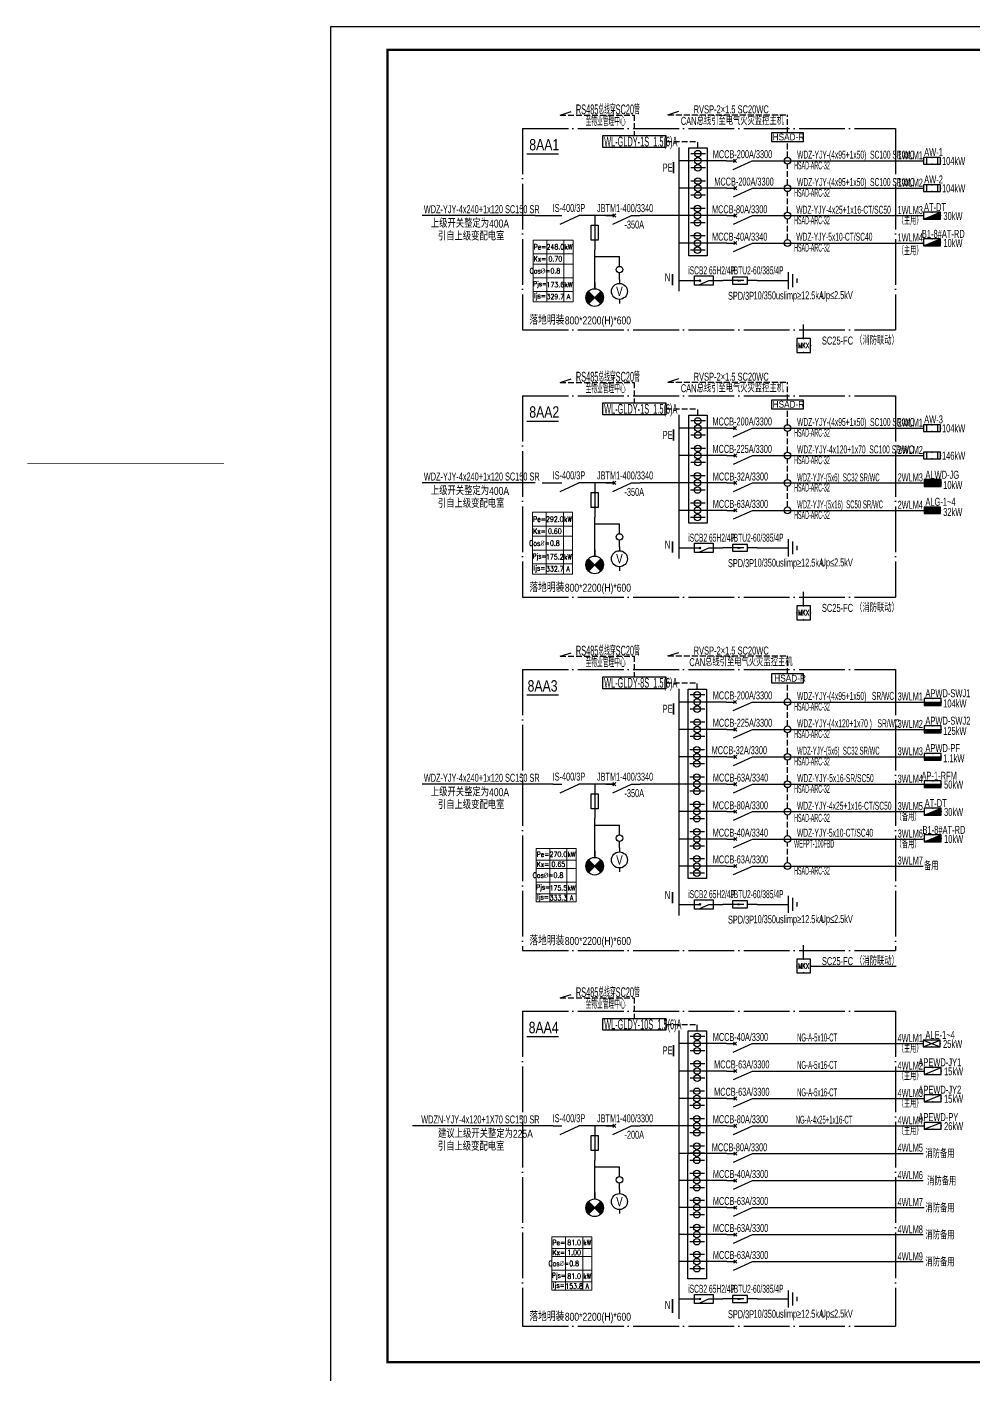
# Model space of a CAD drawing. Extents: x -292644 to 263613, y -713695 to 491457.
# Drawn here: x 88198 to 129591, y -261702 to -202777 of the extents above; entities that cross this region are included whole.
import ezdxf
from ezdxf.enums import TextEntityAlignment as Align

# ---------------------------------------------------------------- set-up
doc = ezdxf.new("R2010")
doc.units = 0
doc.header["$LTSCALE"] = 1000
doc.header["$MEASUREMENT"] = 0
doc.linetypes.add('DASH', pattern=[0.35, 0.25, -0.1])
doc.linetypes.add('DOTE', pattern=[2.42, 2, -0.2, 0.02, -0.2])
doc.layers.get('0').update_dxf_attribs({"linetype": 'CONTINUOUS'})
doc.layers.get('Defpoints').update_dxf_attribs({"linetype": 'CONTINUOUS'})
for name, color, linetype in [('D-TEXT', 7, 'CONTINUOUS'), ('ELEMENT', 3, 'CONTINUOUS'), ('EQUIP-照明', 3, 'CONTINUOUS'), ('EQUIP-箱柜', 3, 'CONTINUOUS'), ('PUB_TEXT', 7, 'CONTINUOUS'), ('SHEBEI', 7, 'CONTINUOUS'), ('TEL_TEXT', 3, 'CONTINUOUS'), ('TEL_TITLE', 7, 'CONTINUOUS'), ('WIRE', 4, 'CONTINUOUS'), ('WIRE-照明', 1, 'CONTINUOUS'), ('Z', 7, 'CONTINUOUS')]:
    doc.layers.add(name, color=color, linetype=linetype)
doc.styles.add('_COMPLEX', font='ros.shx', dxfattribs={"width": 0.6, "bigfont": 'jd.shx'})
doc.styles.add('_HZTXT', font='ROS', dxfattribs={"width": 0.8, "bigfont": 'JD'})
doc.styles.add('_SIMPLEX', font='SIMPLEX.shx', dxfattribs={"width": 0.8})
doc.styles.add('_TCH_LABEL', font='COMPLEX', dxfattribs={"bigfont": 'GBCBIG'})
doc.styles.add('_TEL_DIM', font='SIMPLEX', dxfattribs={"width": 0.8, "height": 3.5, "bigfont": 'HZTXT'})
doc.styles.add('_XCSG', font='XCSG.shx', dxfattribs={"width": 0.6})
doc.styles.add('B', font='ros.shx', dxfattribs={"width": 0.8, "bigfont": 'jd.shx'})
doc.styles.get("Standard").update_dxf_attribs({"font": 'gbenor.shx', "bigfont": 'gbcbig.shx'})

# ---------------------------------------------------------------- blocks, each defined once
blk = doc.blocks.new('M_M0')
blk.add_line((-0.25, -0.2), (0, -0.75))
for points in [[(0, 0), (0, -0.25)], [(0, -1), (0, -0.75)]]:
    blk.add_lwpolyline(points)
at = {"width": 0.8, "flags": 9}
blk.add_attdef('S', (0.25, -0.5), '', height=0.2, dxfattribs=at)
blk = doc.blocks.new('M_M7')
for p, q in [((-0.25, -0.2), (0, -0.75)), ((-0.047, -0.297), (0.047, -0.203)), ((-0.047, -0.203), (0.047, -0.297))]:
    blk.add_line(p, q)
for points in [[(0, 0), (0, -0.25)], [(0, -0.75), (0, -1)]]:
    blk.add_lwpolyline(points)
at = {"width": 0.8, "flags": 9}
blk.add_attdef('S', (0.25, -0.5), '', height=0.2, dxfattribs=at)
blk = doc.blocks.new('M_M58MSL')
for points in [[(0, 0), (0, -0.167)], [(0, -0.833), (0, -1)]]:
    blk.add_lwpolyline(points)
blk.add_circle((0, -0.5), 0.333)
at = {"style": '_SIMPLEX', "width": 0.8, "flags": 8}
blk.add_attdef('$TEXT$', text='', height=0.333, dxfattribs=at).set_placement((0, -0.5), align=Align.MIDDLE_CENTER)
at = {"width": 0.8, "flags": 9}
blk.add_attdef('S', (0.25, -0.5), '', height=0.2, dxfattribs=at)
blk = doc.blocks.new('M_M12')
for p, q in [((-0.1, -0.717), (-0.1, -0.283)), ((-0.1, -0.283), (0.1, -0.283)), ((0.1, -0.283), (0.1, -0.717)), ((0.1, -0.717), (-0.1, -0.717))]:
    blk.add_line(p, q)
blk.add_lwpolyline([(0, 0), (0, -1)])
at = {"width": 0.8, "flags": 9}
blk.add_attdef('S', (0.25, -0.5), '', height=0.2, dxfattribs=at)
blk = doc.blocks.new('M_M57DRB')
for p, q in [((0.259, -0.374), (-0.259, -0.893)), ((0.259, -0.893), (-0.259, -0.374))]:
    blk.add_line(p, q)
blk.add_lwpolyline([(0, 0), (0, -0.267)])
blk.add_circle((0, -0.633), 0.367)
for points in [[(-0.13, -0.763), (-0.354, -0.538), (0, -0.633), (-0.259, -0.374)], [(-0.225, -0.858), (-0.354, -0.728), (-0.13, -0.763), (-0.354, -0.538)], [(0.13, -0.504), (0.354, -0.728), (0, -0.633), (0.259, -0.893)], [(0.225, -0.409), (0.354, -0.538), (0.13, -0.504), (0.354, -0.728)], [(0.259, -0.374), (0.259, -0.374), (0.225, -0.409), (0.354, -0.538)], [(-0.259, -0.893), (-0.259, -0.893), (-0.225, -0.858), (-0.354, -0.728)]]:
    blk.add_solid(points)
at = {"width": 0.8, "flags": 9}
blk.add_attdef('S', (0.25, -0.5), '', height=0.2, dxfattribs=at)
blk = doc.blocks.new('M_M24')
for p, q in [((-0.25, -0.375), (0.25, -0.375)), ((-0.1875, -0.5), (0.1875, -0.5)), ((-0.0625, -0.625), (0.0625, -0.625))]:
    blk.add_line(p, q)
blk.add_lwpolyline([(0, 0), (0, -0.375)])
at = {"width": 0.8, "flags": 9}
blk.add_attdef('S', (0.25, -0.5), '', height=0.2, dxfattribs=at)
blk = doc.blocks.new('M_M17')
for p, q in [((-0.1, -0.717), (-0.1, -0.283)), ((-0.1, -0.283), (0.1, -0.283)), ((0, -0.383), (0, -0.717)), ((0.1, -0.283), (0.1, -0.717)), ((0.1, -0.717), (-0.1, -0.717))]:
    blk.add_line(p, q)
for points in [[(0, 0), (0, -0.283)], [(0, -0.717), (0, -1)]]:
    blk.add_lwpolyline(points)
for points in [[(-0.033, -0.567), (0.033, -0.567), (0, -0.367), (0.033, -0.567)], [(0.033, -0.567), (0, -0.367), (-0.033, -0.567), (0.033, -0.567)], [(0, -0.367), (-0.033, -0.567), (0.033, -0.567), (0, -0.367)]]:
    blk.add_solid(points)
at = {"width": 0.8, "flags": 9}
blk.add_attdef('S', (0.25, -0.5), '', height=0.2, dxfattribs=at)
blk = doc.blocks.new('$equip$00001781')
blk.add_circle((0, 0), 0.5)
at = {"flags": 9}
blk.add_attdef('A', (0, 0), '', height=0.00002, dxfattribs=at)
blk = doc.blocks.new('*X9')
at = {"color": 0}
for p, q in [((-250, 33), (-83, 200)), ((-250, 68), (-118, 200)), ((-250, 104), (-154, 200)), ((-250, 139), (-189, 200)), ((-250, 174), (-224, 200)), ((-247, 0), (-47, 200)), ((-212, 0), (-12, 200)), ((-177, 0), (23, 200)), ((-141, 0), (59, 200)), ((-106, 0), (94, 200)), ((-71, 0), (129, 200)), ((-35, 0), (165, 200)), ((0, 0), (200, 200)), ((35, 0), (235, 200)), ((71, 0), (250, 179)), ((106, 0), (250, 144)), ((141, 0), (250, 109)), ((177, 0), (250, 73)), ((212, 0), (250, 38)), ((247, 0), (250, 3))]:
    blk.add_line(p, q, dxfattribs=at)
blk = doc.blocks.new('$equip$00001421')
for p, q in [((0.75, 0.6), (-0.75, 0.6)), ((-0.75, 0.6), (-0.75, 0)), ((-0.75, 0), (0.75, 0)), ((0.75, 0), (0.75, 0.6))]:
    blk.add_line(p, q)
at = {"const_width": 0.6}
blk.add_lwpolyline([(-0.75, 0.3), (0.75, 0.3)], dxfattribs=at)
for p in [(-0.75, 0.3), (0, 0.6), (0, 0), (0.75, 0.3)]:
    blk.add_point(p)
at = {"xscale": 0.00300000000061118, "yscale": 0.00300000000061118, "zscale": 0.00300000000061118}
blk.add_blockref('*X9', (0, 0), dxfattribs=at)
at = {"style": '_TCH_LABEL', "flags": 9}
blk.add_attdef('A', (0, 0), '', height=0.00002, dxfattribs=at)
blk = doc.blocks.new('$equip_U$00000105(JDQINJING)')
for p, q in [((0.5, 1), (-0.5, 1)), ((-0.5, 1), (-0.5, 0)), ((0.5, 0), (0.5, 1)), ((-0.5, 0), (0.5, 0))]:
    blk.add_line(p, q)
for p in [(0, 1), (-0.5, 0.5), (0, 0), (0.5, 0.5)]:
    blk.add_point(p)
at = {"color": 7, "style": '_TEL_DIM'}
blk.add_attdef('$TEXT$', text='', height=0.4, dxfattribs=at).set_placement((-0.002, 0.507), align=Align.MIDDLE_CENTER)
at = {"color": 7, "style": '_TEL_DIM', "flags": 1}
blk.add_attdef('A', text='', height=0.00002, dxfattribs=at).set_placement((0, 0), align=Align.MIDDLE_CENTER)
blk = doc.blocks.new('$equip$00001428')
for p, q in [((0.75, 0.6), (-0.75, 0.6)), ((-0.75, 0.6), (-0.75, 0)), ((-0.75, 0), (0.75, 0)), ((-0.47, 0.6), (-0.47, 0)), ((0.47, 0.6), (0.47, 0)), ((0.75, 0), (0.75, 0.6))]:
    blk.add_line(p, q)
for p in [(-0.75, 0.3), (0, 0.6), (0, 0), (0.75, 0.3)]:
    blk.add_point(p)
at = {"style": '_TCH_LABEL', "flags": 9}
blk.add_attdef('A', (0, 0), '', height=0.00002, dxfattribs=at)
blk = doc.blocks.new('*X16')
at = {"color": 0}
for p, q in [((-250, 33), (-183, 100)), ((-250, 68), (-218, 100)), ((-247, 0), (-147, 100)), ((-212, 0), (-112, 100)), ((-177, 0), (-77, 100)), ((-141, 0), (-41, 100)), ((-106, 0), (-6, 100)), ((-71, 0), (29, 100)), ((-35, 0), (65, 100)), ((0, 0), (100, 100)), ((35, 0), (135, 100)), ((71, 0), (171, 100)), ((106, 0), (206, 100)), ((141, 0), (241, 100)), ((177, 0), (250, 73)), ((212, 0), (250, 38)), ((247, 0), (250, 3))]:
    blk.add_line(p, q, dxfattribs=at)
blk = doc.blocks.new('$equip$00001414')
for p, q in [((0.75, 0.6), (-0.75, 0.6)), ((-0.75, 0.6), (-0.75, 0)), ((-0.75, 0.3), (0.75, 0.3)), ((-0.75, 0), (0.75, 0)), ((0.75, 0), (0.75, 0.6))]:
    blk.add_line(p, q)
at = {"const_width": 0.3}
blk.add_lwpolyline([(-0.75, 0.15), (0.75, 0.15)], dxfattribs=at)
for p in [(-0.75, 0.3), (0, 0.6), (0, 0), (0.75, 0.3)]:
    blk.add_point(p)
at = {"xscale": 0.00300000000061118, "yscale": 0.00300000000061118, "zscale": 0.00300000000061118}
blk.add_blockref('*X16', (0, 0), dxfattribs=at)
at = {"style": '_TCH_LABEL', "flags": 9}
blk.add_attdef('A', (0, 0), '', height=0.00002, dxfattribs=at)
blk = doc.blocks.new('$equip$00001424')
for p, q in [((-0.75, 0), (0.75, 0.6)), ((-0.75, 0.6), (0.75, 0)), ((0.75, 0.6), (-0.75, 0.6)), ((-0.75, 0.6), (-0.75, 0)), ((-0.75, 0), (0.75, 0)), ((0.75, 0), (0.75, 0.6))]:
    blk.add_line(p, q)
for p in [(-0.75, 0.3), (0, 0.6), (0, 0), (0.75, 0.3)]:
    blk.add_point(p)
at = {"style": '_TCH_LABEL', "flags": 9}
blk.add_attdef('A', (0, 0), '', height=0.00002, dxfattribs=at)
blk = doc.blocks.new('$equip$00001416')
for p, q in [((0.75, 0.6), (-0.75, 0.6)), ((-0.75, 0), (0.75, 0.6)), ((-0.75, 0.6), (-0.75, 0)), ((-0.75, 0), (0.75, 0)), ((0.75, 0), (0.75, 0.6))]:
    blk.add_line(p, q)
for p in [(-0.75, 0.3), (0, 0.6), (0, 0), (0.75, 0.3)]:
    blk.add_point(p)
at = {"style": '_TCH_LABEL', "flags": 9}
blk.add_attdef('A', (0, 0), '', height=0.00002, dxfattribs=at)
blk = doc.blocks.new('*X5')
at = {"color": 0}
for p, q in [((-247, 0), (-246, 2)), ((-212, 0), (-187, 25)), ((-177, 0), (-128, 49)), ((-141, 0), (-69, 72)), ((-106, 0), (-10, 96)), ((-71, 0), (49, 120)), ((-35, 0), (108, 143)), ((0, 0), (167, 167)), ((35, 0), (226, 190)), ((71, 0), (250, 179)), ((106, 0), (250, 144)), ((141, 0), (250, 109)), ((177, 0), (250, 73)), ((212, 0), (250, 38)), ((247, 0), (250, 3))]:
    blk.add_line(p, q, dxfattribs=at)
blk = doc.blocks.new('$equip$00001425')
for p, q in [((-0.75, 0), (0.75, 0.6)), ((0.75, 0.6), (-0.75, 0.6)), ((-0.75, 0.6), (-0.75, 0)), ((-0.75, 0), (0.75, 0)), ((0.75, 0), (0.75, 0.6))]:
    blk.add_line(p, q)
for p in [(-0.75, 0.3), (0, 0.6), (0, 0), (0.75, 0.3)]:
    blk.add_point(p)
blk.add_solid([(-0.75, 0), (0.75, 0), (0.75, 0.6)])
at = {"xscale": 0.00300000000061118, "yscale": 0.00300000000061118, "zscale": 0.00300000000061118}
blk.add_blockref('*X5', (0, 0), dxfattribs=at)
at = {"style": '_TCH_LABEL', "flags": 9}
blk.add_attdef('A', (0, 0), '', height=0.00002, dxfattribs=at)
blk = doc.blocks.new('*T90')
at = {"layer": 'Defpoints', "color": 8, "linetype": 'ByBlock', "lineweight": 0, "transparency": 16777216}
for p, q in [((0, 0), (1749, 0)), ((0, 0), (0, -2340)), ((593, 0), (593, -2340)), ((1346, 0), (1346, -2340)), ((1749, 0), (1749, -2340)), ((0, -510), (1749, -510)), ((0, -870), (1749, -870)), ((0, -1470), (1749, -1470)), ((0, -1980), (1749, -1980)), ((0, -2340), (1749, -2340))]:
    blk.add_line(p, q, dxfattribs=at)
at = {"color": 0, "transparency": 16777216, "attachment_point": 5, "style": '_TEL_DIM'}
for s, insert, char_height, width in [('Pe=', (297, -255), 225, 593.32), ('Kx=', (297, -690), 225, 593.32), ('81.0', (970, -255), 225, 752.36), ('1.00', (970, -690), 225, 752.36), ('kW', (1547, -255), 225, 402.96), ('Cos{\\fISOCPEUR|b0|i0|c0|p34;%%C}=', (297, -1170), 225, 593.32), ('0.8', (970, -1170), 225, 752.36), ('Pjs=', (297, -1725), 210, 593.32), ('81.0', (970, -1725), 225, 752.36), ('kW', (1547, -1725), 225, 402.96), ('Ijs=', (297, -2160), 225, 593.32), ('153.8', (970, -2160), 225, 752.36), ('A', (1547, -2160), 225, 402.96)]:
    blk.add_mtext(s, dxfattribs=dict(at, insert=insert, char_height=char_height, width=width))
blk = doc.blocks.new('*T99')
at = {"layer": 'Defpoints', "color": 8, "linetype": 'ByBlock', "lineweight": 0, "transparency": 16777216}
for p, q in [((0, 0), (1749, 0)), ((0, 0), (0, -2340)), ((593, 0), (593, -2340)), ((1346, 0), (1346, -2340)), ((1749, 0), (1749, -2340)), ((0, -510), (1749, -510)), ((0, -870), (1749, -870)), ((0, -1470), (1749, -1470)), ((0, -1980), (1749, -1980)), ((0, -2340), (1749, -2340))]:
    blk.add_line(p, q, dxfattribs=at)
at = {"color": 0, "transparency": 16777216, "attachment_point": 5, "style": '_TEL_DIM'}
for s, insert, char_height, width in [('Pe=', (297, -255), 225, 593.32), ('Kx=', (297, -690), 225, 593.32), ('270.0', (970, -255), 225, 752.36), ('0.65', (970, -690), 225, 752.36), ('kW', (1547, -255), 225, 402.96), ('Cos{\\fISOCPEUR|b0|i0|c0|p34;%%C}=', (297, -1170), 225, 593.32), ('0.8', (970, -1170), 225, 752.36), ('Pjs=', (297, -1725), 210, 593.32), ('175.5', (970, -1725), 225, 752.36), ('kW', (1547, -1725), 225, 402.96), ('Ijs=', (297, -2160), 225, 593.32), ('333.3', (970, -2160), 225, 752.36), ('A', (1547, -2160), 225, 402.96)]:
    blk.add_mtext(s, dxfattribs=dict(at, insert=insert, char_height=char_height, width=width))
blk = doc.blocks.new('*T102')
at = {"layer": 'Defpoints', "color": 8, "linetype": 'ByBlock', "lineweight": 0, "transparency": 16777216}
for p, q in [((0, 0), (1749, 0)), ((0, 0), (0, -2700)), ((593, 0), (593, -2700)), ((1346, 0), (1346, -2700)), ((1749, 0), (1749, -2700)), ((0, -600), (1749, -600)), ((0, -1050), (1749, -1050)), ((0, -1650), (1749, -1650)), ((0, -2250), (1749, -2250)), ((0, -2700), (1749, -2700))]:
    blk.add_line(p, q, dxfattribs=at)
at = {"color": 0, "transparency": 16777216, "attachment_point": 5, "style": '_TEL_DIM'}
for s, insert, char_height, width in [('Pe=', (297, -300), 225, 593.32), ('292.0', (970, -300), 225, 752.36), ('kW', (1547, -300), 225, 402.96), ('Kx=', (297, -825), 225, 593.32), ('0.60', (970, -825), 225, 752.36), ('Cos{\\fISOCPEUR|b0|i0|c0|p34;%%C}=', (297, -1350), 225, 593.32), ('0.8', (970, -1350), 225, 752.36), ('Pjs=', (297, -1950), 210, 593.32), ('Ijs=', (297, -2475), 225, 593.32), ('175.2', (970, -1950), 225, 752.36), ('kW', (1547, -1950), 225, 402.96), ('332.7', (970, -2475), 225, 752.36), ('A', (1547, -2475), 225, 402.96)]:
    blk.add_mtext(s, dxfattribs=dict(at, insert=insert, char_height=char_height, width=width))
blk = doc.blocks.new('*T103')
at = {"layer": 'Defpoints', "color": 8, "linetype": 'ByBlock', "lineweight": 0, "transparency": 16777216}
for p, q in [((0, 0), (1749, 0)), ((0, 0), (0, -2700)), ((593, 0), (593, -2700)), ((1346, 0), (1346, -2700)), ((1749, 0), (1749, -2700)), ((0, -600), (1749, -600)), ((0, -1050), (1749, -1050)), ((0, -1650), (1749, -1650)), ((0, -2250), (1749, -2250)), ((0, -2700), (1749, -2700))]:
    blk.add_line(p, q, dxfattribs=at)
at = {"color": 0, "transparency": 16777216, "attachment_point": 5, "style": '_TEL_DIM'}
for s, insert, char_height, width in [('Pe=', (297, -300), 225, 593.32), ('248.0', (970, -300), 225, 752.36), ('kW', (1547, -300), 225, 402.96), ('Kx=', (297, -825), 225, 593.32), ('0.70', (970, -825), 225, 752.36), ('Cos{\\fISOCPEUR|b0|i0|c0|p34;%%C}=', (297, -1350), 225, 593.32), ('0.8', (970, -1350), 225, 752.36), ('Pjs=', (297, -1950), 210, 593.32), ('Ijs=', (297, -2475), 225, 593.32), ('173.6', (970, -1950), 225, 752.36), ('kW', (1547, -1950), 225, 402.96), ('329.7', (970, -2475), 225, 752.36), ('A', (1547, -2475), 225, 402.96)]:
    blk.add_mtext(s, dxfattribs=dict(at, insert=insert, char_height=char_height, width=width))

msp = doc.modelspace()

# ---------------------------------------------------------------- linework, layer by layer
at = {"color": 0}
for p, q in [((111529, -206631, 0), (112005, -206479, 0)), ((116244, -206618), (116721, -206467)), ((111529, -218324, 0), (112005, -218172, 0)), ((116244, -218312), (116721, -218160)), ((111529, -230304, 0), (112005, -230153, 0)), ((116244, -230292), (116721, -230140)), ((111529, -245247, 0), (112005, -245095, 0))]:
    msp.add_line(p, q, dxfattribs=at)
at = {"linetype": 'DASH'}
for p, q in [((111529, -206631, 0), (114765, -206631, 0)), ((114765, -206631, 0), (114765, -207531, 0)), ((116244, -206618), (121473, -206618)), ((121473, -207404), (121473, -206618)), ((116144, -207790, 0), (117555, -207790, 0)), ((117555, -208067, 0), (117555, -207790, 0)), ((121473, -208482), (121473, -207789)), ((121473, -209680), (121473, -208795)), ((121473, -210879), (121473, -209994)), ((121473, -212078), (121473, -211192)), ((111529, -218324, 0), (114765, -218324, 0)), ((114765, -218324, 0), (114765, -219224, 0)), ((116244, -218312), (121473, -218312)), ((121473, -219097), (121473, -218312)), ((116144, -219483, 0), (117555, -219483, 0)), ((117555, -219760, 0), (117555, -219483, 0)), ((121473, -220175), (121473, -219482)), ((121473, -221373), (121473, -220488)), ((121473, -222572), (121473, -221687)), ((121473, -223771), (121473, -222885)), ((111529, -230304, 0), (114765, -230304, 0)), ((114765, -230304, 0), (114765, -231204, 0)), ((116244, -230292), (121473, -230292)), ((121473, -231077), (121473, -230292)), ((116144, -231464), (117527, -231464)), ((117527, -231740), (117527, -231464)), ((121473, -232155), (121473, -231462)), ((121473, -233354), (121473, -232469)), ((121473, -234553), (121473, -233667)), ((121473, -235751), (121473, -234866)), ((121473, -236950), (121473, -236064)), ((121473, -238148), (121473, -237263)), ((121473, -239329), (121473, -238462)), ((111529, -245247, 0), (114765, -245247, 0)), ((114765, -245247, 0), (114765, -246147, 0)), ((116144, -246406), (117527, -246406)), ((117527, -246683), (117527, -246406))]:
    msp.add_line(p, q, dxfattribs=at)
at = {"color": 2, "elevation": 0}
for points in [[(113387, -207531), (116144, -207531), (116144, -208049), (113387, -208049)], [(113387, -219224), (116144, -219224), (116144, -219742), (113387, -219742)], [(113387, -231204), (116144, -231204), (116144, -231723), (113387, -231723)], [(113387, -246147), (116144, -246147), (116144, -246665), (113387, -246665)]]:
    msp.add_lwpolyline(points, close=True, dxfattribs=at)
at = {"color": 0, "elevation": 0}
for points in [[(117151, -208067), (117960, -208067), (117960, -212791), (117151, -212791)], [(117151, -219760), (117960, -219760), (117960, -224484), (117151, -224484)]]:
    msp.add_lwpolyline(points, close=True, dxfattribs=at)
at = {"linetype": 'Continuous', "const_width": 72.9}
for points in [[(116480, -208686), (116480, -209183)], [(116438, -213588), (116438, -214085)], [(116480, -220379), (116480, -220876)], [(116438, -225281), (116438, -225778)], [(116480, -232360), (116480, -232857)], [(116438, -240614), (116438, -241111)], [(116480, -247302), (116480, -247799)], [(116438, -258412), (116438, -259030)]]:
    msp.add_lwpolyline(points, dxfattribs=at)
at = {"color": 0}
for points in [[(117123, -231740), (117931, -231740), (117931, -240029), (117123, -240029)], [(117123, -246683), (117931, -246683), (117931, -257542), (117115, -257542)]]:
    msp.add_lwpolyline(points, close=True, dxfattribs=at)
at = {"color": 2}
for centre in [(117546, -208320), (117546, -208632), (117546, -208942), (117546, -209518), (117546, -209830), (117546, -210141), (117538, -210717), (117538, -211029), (117538, -211339), (117538, -211916), (117538, -212228), (117538, -212538), (117546, -220013), (117546, -220325), (117546, -220635), (117546, -221211), (117546, -221523), (117546, -221834), (117538, -222410), (117538, -222722), (117538, -223033), (117538, -223609), (117538, -223921), (117538, -224231), (117517, -231993, 0), (117517, -232305, 0), (117517, -232616, 0), (117517, -233192, 0), (117517, -233504, 0), (117517, -233814, 0), (117509, -234391, 0), (117509, -234703, 0), (117509, -235013, 0), (117509, -235589, 0), (117509, -235901, 0), (117509, -236212, 0), (117509, -236788, 0), (117509, -237100, 0), (117509, -237410, 0), (117509, -237986, 0), (117509, -238298, 0), (117509, -238609, 0), (117509, -239167, 0), (117509, -239479, 0), (117509, -239790, 0), (117517, -246936, 0), (117517, -247248, 0), (117517, -247558, 0), (117517, -248134, 0), (117517, -248446, 0), (117517, -248757, 0), (117509, -249333, 0), (117509, -249645, 0), (117509, -249955, 0), (117509, -250531, 0), (117509, -250843, 0), (117509, -251154, 0), (117509, -251730, 0), (117509, -252042, 0), (117509, -252353, 0), (117509, -252929, 0), (117509, -253241, 0), (117509, -253551, 0), (117509, -254109, 0), (117509, -254421, 0), (117509, -254732, 0), (117509, -255290, 0), (117509, -255602, 0), (117509, -255913, 0), (117509, -256471, 0), (117509, -256783, 0), (117509, -257094, 0)]:
    msp.add_circle(centre, 143, dxfattribs=at)
for centre in [(114120, -213392), (114120, -225085), (114120, -238264), (114120, -253207)]:
    msp.add_circle(centre, 143)
at = {"layer": 'ELEMENT'}
for points in [[(117403, -214073), (117403, -213668), (118221, -213668), (118221, -214073)], [(117403, -225767), (117403, -225361), (118221, -225361), (118221, -225767)], [(117403, -241360), (117403, -240954), (118221, -240954), (118221, -241360)], [(117403, -258620), (117403, -258215), (118221, -258215), (118221, -258620)]]:
    msp.add_lwpolyline(points, close=True, dxfattribs=at)
at = {"layer": 'EQUIP-照明', "linetype": 'ByBlock'}
for points in [[(120772, -207789), (122175, -207789), (122175, -207404), (120772, -207404)], [(120772, -219482), (122175, -219482), (122175, -219097), (120772, -219097)], [(120767, -231462), (122180, -231462), (122180, -231077), (120767, -231077)]]:
    msp.add_lwpolyline(points, close=True, dxfattribs=at)
at = {"layer": 'PUB_TEXT', "color": 2}
for p, q in [((111447, -208337), (110073, -208337)), ((111447, -220030), (110073, -220030)), ((111447, -232010), (110073, -232010)), ((111447, -246953), (110073, -246953))]:
    msp.add_line(p, q, dxfattribs=at)
at = {"layer": 'SHEBEI', "linetype": 'DOTE'}
for p, q in [((109886, -207213), (126200, -207213)), ((109886, -207213), (109886, -216031)), ((126200, -207213), (126200, -216031)), ((109886, -216031), (126200, -216031)), ((109886, -218906), (126200, -218906)), ((109886, -218906), (109886, -227724)), ((126200, -218906), (126200, -227724)), ((109886, -227724), (126200, -227724)), ((109886, -230886), (126200, -230886)), ((109886, -230886), (109886, -243175)), ((126200, -230886), (126200, -243175)), ((109886, -243175), (126200, -243175)), ((109886, -245829), (126200, -245829)), ((109886, -245829), (109886, -259613)), ((126200, -245829), (126200, -259613)), ((109886, -259613), (126200, -259613))]:
    msp.add_line(p, q, dxfattribs=at)
at = {"layer": 'TEL_TITLE'}
msp.add_lwpolyline([(101479, -262177), (206579, -262177), (206579, -202777), (101479, -202777)], close=True, dxfattribs=at)
at = {"layer": 'TEL_TITLE', "const_width": 100}
msp.add_lwpolyline([(103979, -261177), (205579, -261177), (205579, -203777), (103979, -203777)], close=True, dxfattribs=at)
at = {"layer": 'WIRE', "color": 4}
for p, q in [((117881, -208320), (117238, -208320)), ((117881, -208632), (117238, -208632)), ((117881, -208942), (117238, -208942)), ((117881, -209518), (117238, -209518)), ((117881, -209830), (117238, -209830)), ((117881, -210141), (117238, -210141)), ((117873, -210717), (117230, -210717)), ((117873, -211029), (117230, -211029)), ((117873, -211339), (117230, -211339)), ((117873, -211916), (117230, -211916)), ((117873, -212228), (117230, -212228)), ((117873, -212538), (117230, -212538)), ((117881, -220013), (117238, -220013)), ((117881, -220325), (117238, -220325)), ((117881, -220635), (117238, -220635)), ((117881, -221211), (117238, -221211)), ((117881, -221523), (117238, -221523)), ((117881, -221834), (117238, -221834)), ((117873, -222410), (117230, -222410)), ((117873, -222722), (117230, -222722)), ((117873, -223033), (117230, -223033)), ((117873, -223609), (117230, -223609)), ((117873, -223921), (117230, -223921)), ((117873, -224231), (117230, -224231)), ((117852, -231993, 0), (117209, -231993, 0)), ((117852, -232305, 0), (117209, -232305, 0)), ((117852, -232616, 0), (117209, -232616, 0)), ((117852, -233192, 0), (117209, -233192, 0)), ((117852, -233504, 0), (117209, -233504, 0)), ((117852, -233814, 0), (117209, -233814, 0)), ((117844, -234391, 0), (117201, -234391, 0)), ((117844, -234703, 0), (117201, -234703, 0)), ((117844, -235013, 0), (117201, -235013, 0)), ((117844, -235589, 0), (117201, -235589, 0)), ((117844, -235901, 0), (117201, -235901, 0)), ((117844, -236212, 0), (117201, -236212, 0)), ((117844, -236788, 0), (117201, -236788, 0)), ((117844, -237100, 0), (117201, -237100, 0)), ((117844, -237410, 0), (117201, -237410, 0)), ((117844, -237986, 0), (117201, -237986, 0)), ((117844, -238298, 0), (117201, -238298, 0)), ((117844, -238609, 0), (117201, -238609, 0)), ((117844, -239167, 0), (117201, -239167, 0)), ((117844, -239479, 0), (117201, -239479, 0)), ((117844, -239790, 0), (117201, -239790, 0)), ((117852, -246936, 0), (117209, -246936, 0)), ((117852, -247248, 0), (117209, -247248, 0)), ((117852, -247558, 0), (117209, -247558, 0)), ((117852, -248134, 0), (117209, -248134, 0)), ((117852, -248446, 0), (117209, -248446, 0)), ((117852, -248757, 0), (117209, -248757, 0)), ((117844, -249333, 0), (117201, -249333, 0)), ((117844, -249645, 0), (117201, -249645, 0)), ((117844, -249955, 0), (117201, -249955, 0)), ((117844, -250531, 0), (117201, -250531, 0)), ((117844, -250843, 0), (117201, -250843, 0)), ((117844, -251154, 0), (117201, -251154, 0)), ((117844, -251730, 0), (117201, -251730, 0)), ((117844, -252042, 0), (117201, -252042, 0)), ((117844, -252353, 0), (117201, -252353, 0)), ((117844, -252929, 0), (117201, -252929, 0)), ((117844, -253241, 0), (117201, -253241, 0)), ((117844, -253551, 0), (117201, -253551, 0)), ((117844, -254109, 0), (117201, -254109, 0)), ((117844, -254421, 0), (117201, -254421, 0)), ((117844, -254732, 0), (117201, -254732, 0)), ((117844, -255290, 0), (117201, -255290, 0)), ((117844, -255602, 0), (117201, -255602, 0)), ((117844, -255913, 0), (117201, -255913, 0)), ((117844, -256471, 0), (117201, -256471, 0)), ((117844, -256783, 0), (117201, -256783, 0)), ((117844, -257094, 0), (117201, -257094, 0))]:
    msp.add_line(p, q, dxfattribs=at)
at = {"layer": 'WIRE-照明'}
for p, q in [((118803, -208632), (116727, -208632)), ((120303, -208632), (121331, -208632)), ((120848, -208632), (127419, -208632)), ((118815, -209830), (116727, -209830)), ((120315, -209830), (121414, -209830)), ((120931, -209830), (127452, -209830)), ((110433, -211029), (105485, -211029)), ((110433, -211029), (111328, -211029)), ((113862, -211029), (112624, -211029)), ((116989, -211029), (115024, -211029)), ((118815, -211029), (116980, -211029)), ((120315, -211029), (121414, -211029)), ((120931, -211029), (127452, -211029)), ((113038, -214188), (113038, -212529)), ((118815, -212228), (116727, -212228)), ((120315, -212228), (121414, -212228)), ((120931, -212228), (127452, -212228)), ((113038, -212818), (114120, -212818)), ((114120, -213248), (114120, -212818)), ((114120, -213818), (114120, -213533)), ((116727, -213871), (117491, -213871)), ((118070, -213871), (118641, -213871)), ((120141, -213871), (120954, -213871)), ((122178, -216411), (122178, -215798)), ((118803, -220325), (116727, -220325)), ((120303, -220325), (121331, -220325)), ((120848, -220325), (127419, -220325)), ((118815, -221523), (116727, -221523)), ((120315, -221523), (121414, -221523)), ((120931, -221523), (127452, -221523)), ((110433, -222722), (105485, -222722)), ((110741, -222722), (111328, -222722)), ((113862, -222722), (112624, -222722)), ((116989, -222722), (115024, -222722)), ((118815, -222722), (116980, -222722)), ((120315, -222722), (121414, -222722)), ((120931, -222722), (127452, -222722)), ((113038, -225881), (113038, -224222)), ((118815, -223921), (116727, -223921)), ((120315, -223921), (121414, -223921)), ((120931, -223921), (127452, -223921)), ((113038, -224511), (114120, -224511)), ((114120, -224941), (114120, -224511)), ((114120, -225511), (114120, -225226)), ((116727, -225564), (117491, -225564)), ((118070, -225564), (118641, -225564)), ((120141, -225564), (120954, -225564)), ((122178, -228104), (122178, -227491)), ((118803, -232305), (116727, -232305)), ((120303, -232305), (121331, -232305)), ((120848, -232305), (127419, -232305)), ((118815, -233504), (116727, -233504)), ((120315, -233504), (121414, -233504)), ((120931, -233504), (127452, -233504)), ((118815, -234703), (116727, -234703)), ((120315, -234703), (121414, -234703)), ((120931, -234703), (127452, -234703)), ((111222, -235901), (105485, -235901)), ((113862, -235901), (112624, -235901)), ((116727, -235901), (115024, -235901)), ((118815, -235901), (116727, -235901)), ((120315, -235901), (121414, -235901)), ((120931, -235901), (127456, -235901)), ((113038, -239060), (113038, -237401)), ((118815, -237100), (116727, -237100)), ((120315, -237100), (121414, -237100)), ((120931, -237100), (127452, -237100)), ((113038, -237690), (114120, -237690)), ((114120, -238120), (114120, -237690)), ((114120, -238690), (114120, -238405)), ((118815, -238298), (116727, -238298)), ((120315, -238298), (121414, -238298)), ((120931, -238298), (127405, -238298)), ((118815, -239479), (116727, -239479)), ((120315, -239479), (121414, -239479)), ((120931, -239479), (127405, -239479)), ((116727, -241157), (117491, -241157)), ((118070, -241157), (118641, -241157)), ((120141, -241157), (120954, -241157)), ((122178, -243555), (122178, -242942)), ((122478, -243855), (126233, -243855)), ((118803, -247248), (116727, -247248)), ((120303, -247248), (121331, -247248)), ((120848, -247248), (127419, -247248)), ((118815, -248446), (116727, -248446)), ((120315, -248446), (121414, -248446)), ((120931, -248446), (127452, -248446)), ((118815, -249645), (116727, -249645)), ((120315, -249645), (121414, -249645)), ((120931, -249645), (127452, -249645)), ((111222, -250843), (105068, -250843)), ((113862, -250843), (112624, -250843)), ((116727, -250843), (115024, -250843)), ((118815, -250843), (116727, -250843)), ((120315, -250843), (121414, -250843)), ((120931, -250843), (127405, -250843)), ((118815, -252060), (116727, -252060)), ((120315, -252060), (121414, -252060)), ((120931, -252060), (127405, -252060)), ((113038, -254003), (113038, -252343)), ((113038, -252633), (114120, -252633)), ((114120, -253062), (114120, -252633)), ((114120, -253633), (114120, -253348)), ((118815, -253241), (116727, -253241)), ((120315, -253241), (121414, -253241)), ((120931, -253241), (127405, -253241)), ((118815, -254421), (116727, -254421)), ((120315, -254421), (121414, -254421)), ((120931, -254421), (127452, -254421)), ((118815, -255602), (116727, -255602)), ((120315, -255602), (121414, -255602)), ((120931, -255602), (127405, -255602)), ((118815, -256783), (116727, -256783)), ((120315, -256783), (121414, -256783)), ((120931, -256783), (127405, -256783)), ((116727, -258417), (117491, -258417)), ((118070, -258417), (118641, -258417)), ((120141, -258417), (120954, -258417))]:
    msp.add_line(p, q, dxfattribs=at)
at = {"layer": 'WIRE-照明', "const_width": 60}
for points in [[(116727, -208047), (116727, -214344)], [(116727, -219740), (116727, -226037)], [(116727, -231720), (116727, -241645)], [(116727, -246663), (116727, -259286)]]:
    msp.add_lwpolyline(points, dxfattribs=at)
at = {"layer": 'WIRE-照明', "linetype": 'Continuous', "const_width": 30}
msp.add_lwpolyline([(96825, -221864), (88213, -221864)], dxfattribs=at)

# ---------------------------------------------------------------- block references
for name, p in [('*T103', (110345, -212097)), ('*T102', (110323, -224007)), ('*T99', (110479, -238712)), ('*T90', (111168, -255694))]:
    msp.add_blockref(name, p)
at = {"layer": 'ELEMENT'}
for name, p, xscale, yscale, zscale, rotation in [('M_M7', (118803, -208632), 1500, 1500, 1500, 90), ('M_M7', (118815, -209830), 1500, 1500, 1500, 90), ('M_M7', (113524, -211029), 1500, 1500, 1500, 90), ('M_M7', (118815, -211029), 1500, 1500, 1500, 90), ('M_M7', (118815, -212228), 1500, 1500, 1500, 90), ('M_M7', (117461, -213871), 760.5, 760.5, 760.5, 90), ('M_M17', (120141, -213871), -1500, 1500, 1500, 270), ('M_M24', (120954, -213871), 1500, 1500, 1500, 90), ('M_M7', (118803, -220325), 1500, 1500, 1500, 90), ('M_M7', (118815, -221523), 1500, 1500, 1500, 90), ('M_M7', (113524, -222722), 1500, 1500, 1500, 90), ('M_M7', (118815, -222722), 1500, 1500, 1500, 90), ('M_M7', (118815, -223921), 1500, 1500, 1500, 90), ('M_M7', (117461, -225564), 760.5, 760.5, 760.5, 90), ('M_M17', (120141, -225564), -1500, 1500, 1500, 270), ('M_M24', (120954, -225564), 1500, 1500, 1500, 90), ('M_M7', (118803, -232305), 1500, 1500, 1500, 90), ('M_M7', (118815, -233504), 1500, 1500, 1500, 90), ('M_M7', (118815, -234703), 1500, 1500, 1500, 90), ('M_M7', (113524, -235901), 1500, 1500, 1500, 90), ('M_M7', (118815, -235901), 1500, 1500, 1500, 90), ('M_M7', (118815, -237100), 1500, 1500, 1500, 90), ('M_M7', (118815, -238298), 1500, 1500, 1500, 90), ('M_M7', (118815, -239479), 1500, 1500, 1500, 90), ('M_M24', (120954, -241157), 1500, 1500, 1500, 90), ('M_M7', (117461, -241157), 760.5, 760.5, 760.5, 90), ('M_M17', (120141, -241157), -1500, 1500, 1500, 270), ('M_M7', (118803, -247248), 1500, 1500, 1500, 90), ('M_M7', (118815, -248446), 1500, 1500, 1500, 90), ('M_M7', (118815, -249645), 1500, 1500, 1500, 90), ('M_M7', (113524, -250843), 1500, 1500, 1500, 90), ('M_M7', (118815, -250843), 1500, 1500, 1500, 90), ('M_M7', (118815, -252060), 1500, 1500, 1500, 90), ('M_M7', (118815, -253241), 1500, 1500, 1500, 90), ('M_M7', (118815, -254421), 1500, 1500, 1500, 90), ('M_M7', (118815, -255602), 1500, 1500, 1500, 90), ('M_M7', (118815, -256783), 1500, 1500, 1500, 90), ('M_M24', (120954, -258417), 1500, 1500, 1500, 90), ('M_M7', (117461, -258417), 760.5, 760.5, 760.5, 90), ('M_M17', (120141, -258417), -1500, 1500, 1500, 270)]:
    msp.add_blockref(name, p, dxfattribs=dict(at, xscale=xscale, yscale=yscale, zscale=zscale, rotation=rotation))
at = {"layer": 'ELEMENT', "linetype": 'ByBlock', "xscale": 1500, "yscale": 1500, "zscale": 1500, "rotation": 90}
for p in [(111222, -211029), (111222, -222722), (111222, -235901), (111222, -250843)]:
    msp.add_blockref('M_M0', p, dxfattribs=at)
at = {"layer": 'ELEMENT'}
for name, p, xscale, yscale, zscale in [('M_M12', (113038, -211029), 1500, 1500, 1500), ('M_M57DRB', (113038, -213949), 1050, 1050, 1050), ('M_M12', (113038, -222722), 1500, 1500, 1500), ('M_M57DRB', (113038, -225643), 1050, 1050, 1050), ('M_M12', (113038, -235901), 1500, 1500, 1500), ('M_M57DRB', (113038, -238822), 1050, 1050, 1050), ('M_M12', (113038, -250843), 1500, 1500, 1500), ('M_M57DRB', (113038, -253764), 1050, 1050, 1050)]:
    msp.add_blockref(name, p, dxfattribs=dict(at, xscale=xscale, yscale=yscale, zscale=zscale))
ref = msp.add_blockref('M_M58MSL', (114120, -213818), dxfattribs=dict(at, xscale=1050, yscale=1050, zscale=1050))
ref.add_attrib('$TEXT$', 'V', dxfattribs={"layer": '0', "height": 400, "style": '_XCSG', "width": 0.8, "flags": 8}).set_placement((114120, -214343), align=Align.MIDDLE_CENTER)
ref = msp.add_blockref('M_M58MSL', (114120, -225511), dxfattribs=dict(at, xscale=1050, yscale=1050, zscale=1050))
ref.add_attrib('$TEXT$', 'V', dxfattribs={"layer": '0', "height": 400, "style": '_XCSG', "width": 0.8, "flags": 8}).set_placement((114120, -226036), align=Align.MIDDLE_CENTER)
ref = msp.add_blockref('M_M58MSL', (114120, -238690), dxfattribs=dict(at, xscale=1050, yscale=1050, zscale=1050))
ref.add_attrib('$TEXT$', 'V', dxfattribs={"layer": '0', "height": 400, "style": '_XCSG', "width": 0.8, "flags": 8}).set_placement((114120, -239215), align=Align.MIDDLE_CENTER)
ref = msp.add_blockref('M_M58MSL', (114120, -253633), dxfattribs=dict(at, xscale=1050, yscale=1050, zscale=1050))
ref.add_attrib('$TEXT$', 'V', dxfattribs={"layer": '0', "height": 400, "style": '_XCSG', "width": 0.8, "flags": 8}).set_placement((114120, -254158), align=Align.MIDDLE_CENTER)
at = {"layer": 'EQUIP-照明', "linetype": 'ByBlock', "xscale": 300, "yscale": 300, "zscale": 300}
for p in [(121473, -208632), (121473, -209830), (121473, -211029), (121473, -212228), (121473, -220325), (121473, -221523), (121473, -222722), (121473, -223921), (121473, -232305), (121473, -233504), (121473, -234703), (121473, -235901), (121473, -237100), (121473, -238298), (121473, -239479)]:
    msp.add_blockref('$equip$00001781', p, dxfattribs=at)
at = {"layer": 'EQUIP-箱柜'}
for name, p, xscale, yscale, zscale in [('$equip$00001428', (127794, -208782), 500, 500, 500), ('$equip$00001428', (127794, -209980), 500, 500, 500), ('$equip$00001425', (127797, -211179), 500, 500, 500), ('$equip$00001425', (127797, -212348), 500, 500, 500), ('$equip$00001428', (127794, -220475), 500, 500, 500), ('$equip$00001428', (127794, -221673), 500, 500, 500), ('$equip$00001421', (127827, -222872), 500, 500, 400), ('$equip$00001421', (127812, -224065), 480, 480, 480), ('$equip$00001414', (127827, -232455), 500, 500, 500), ('$equip$00001414', (127827, -233654), 500, 500, 500), ('$equip$00001414', (127827, -234853), 500, 500, 500), ('$equip$00001414', (127827, -236051), 500, 500, 500), ('$equip$00001425', (127827, -237250), 500, 500, 500), ('$equip$00001425', (127827, -238419), 500, 500, 500), ('$equip$00001424', (127784, -247395), 500, 500, 500), ('$equip$00001416', (127827, -248596), 500, 500, 500), ('$equip$00001416', (127827, -249795), 500, 500, 500), ('$equip$00001416', (127827, -250993), 500, 500, 500)]:
    msp.add_blockref(name, p, dxfattribs=dict(at, xscale=xscale, yscale=yscale, zscale=zscale))
ref = msp.add_blockref('$equip_U$00000105(JDQINJING)', (122178, -217011), dxfattribs=dict(at, xscale=600, yscale=600, zscale=600))
ref.add_attrib('$TEXT$', 'MKX', dxfattribs={"layer": '0', "color": 7, "height": 240, "style": '_TEL_DIM', "width": 0.6}).set_placement((122177, -216707), align=Align.MIDDLE_CENTER)
ref = msp.add_blockref('$equip_U$00000105(JDQINJING)', (122178, -228704), dxfattribs=dict(at, xscale=600, yscale=600, zscale=600))
ref.add_attrib('$TEXT$', 'MKX', dxfattribs={"layer": '0', "color": 7, "height": 240, "style": '_TEL_DIM', "width": 0.6}).set_placement((122177, -228400), align=Align.MIDDLE_CENTER)
ref = msp.add_blockref('$equip_U$00000105(JDQINJING)', (122178, -244155), dxfattribs=dict(at, xscale=600, yscale=600, zscale=600))
ref.add_attrib('$TEXT$', 'MKX', dxfattribs={"layer": '0', "color": 7, "height": 240, "style": '_TEL_DIM', "width": 0.6}).set_placement((122177, -243851), align=Align.MIDDLE_CENTER)

# ---------------------------------------------------------------- texts
at = {"layer": 'D-TEXT', "color": 0, "style": '_HZTXT', "width": 0.45}
for s, height, p in [('RS485总线穿SC20管', 428.57, (112215, -206596, 0)), ('至物业管理中心', 428.6, (112638, -207109, 0)), ('WL-GLDY-1S  1.5(6)A', 428.57, (113450, -208003, 0)), ('RS485总线穿SC20管', 428.57, (112215, -218290, 0)), ('至物业管理中心', 428.6, (112638, -218802, 0)), ('WL-GLDY-1S  1.5(6)A', 428.57, (113450, -219696, 0)), ('RS485总线穿SC20管', 428.57, (112215, -230270, 0)), ('至物业管理中心', 428.6, (112638, -230783, 0)), ('WL-GLDY-8S  1.5(6)A', 428.57, (113450, -231677, 0)), ('RS485总线穿SC20管', 428.57, (112215, -245212, 0)), ('至物业管理中心', 428.6, (112638, -245725, 0)), ('WL-GLDY-10S  1.5(6)A', 428.57, (113450, -246619, 0))]:
    msp.add_text(s, height=height, dxfattribs=at).set_placement(p)
at = {"layer": 'PUB_TEXT', "color": 2, "style": '_HZTXT', "width": 0.8}
for s, p in [('8AA1', (110176, -208177)), ('8AA2', (110176, -219870)), ('8AA3', (110102, -231850)), ('8AA4', (110149, -246792))]:
    msp.add_text(s, height=500, dxfattribs=at).set_placement(p)
at = {"layer": 'PUB_TEXT', "style": '_HZTXT'}
for s, height, width, p in [('WDZ-YJY-(4x95+1x50)  SC100 SR/WC', 350, 0.5, (121891, -208539, 0)), ('1WLM1', 350, 0.6, (126291, -208565)), ('AW-1', 350, 0.7, (127453, -208424)), ('104kW', 350, 0.7, (128231, -208813)), ('WDZ-YJY-(4x95+1x50)  SC100 SR/WC', 350, 0.5, (121891, -209737, 0)), ('1WLM2', 350, 0.6, (126291, -209764)), ('AW-2', 350, 0.7, (127453, -209623)), ('104kW', 350, 0.7, (128231, -210012)), ('WDZ-YJY-4x240+1x120 SC150 SR', 350, 0.6, (105562, -210923)), ('IS-400/3P', 350, 0.6, (111198, -210870)), ('JBTM1-400/3340', 350, 0.6, (113137, -210876)), ('WDZ-YJY-4x25+1x16-CT/SC50', 350, 0.5, (121857, -210948)), ('1WLM3', 350, 0.6, (126291, -210962)), ('AT-DT', 350, 0.7, (127445, -210834)), ('30kW', 350, 0.7, (128293, -211219)), ('上级开关整定为400A', 350, 0.8, (105869, -211553)), ('-350A', 350, 0.6, (114341, -211595)), ('（主用）', 350, 0.6, (126291, -211429)), ('引自上级变配电室', 350, 0.8, (106175, -212110)), ('WDZ-YJY-5x10-CT/SC40', 350, 0.5, (121857, -212128)), ('1WLM4', 350, 0.6, (126291, -212161)), ('B1-8#AT-RD', 350, 0.7, (127351, -212002)), ('10kW', 350, 0.7, (128293, -212400)), ('（主用）', 350, 0.6, (126291, -212758)), ('落地明装', 367.5, 0.8, (110179, -215795)), ('800*2200(H)*600', 350, 0.8, (111732, -215789)), ('AW-3', 350, 0.7, (127453, -220118)), ('WDZ-YJY-(4x95+1x50)  SC100 SR/WC', 350, 0.5, (121891, -220232, 0)), ('2WLM1', 350, 0.6, (126291, -220258)), ('104kW', 350, 0.7, (128231, -220506)), ('WDZ-YJY-4x120+1x70  SC100 SR/WC', 350, 0.5, (121891, -221430, 0)), ('2WLM2', 350, 0.6, (126291, -221457)), ('146kW', 350, 0.7, (128231, -221705)), ('WDZ-YJY-4x240+1x120 SC150 SR', 350, 0.6, (105562, -222616)), ('IS-400/3P', 350, 0.6, (111198, -222564)), ('JBTM1-400/3340', 350, 0.6, (113137, -222569)), ('WDZ-YJY-(5x6)  SC32 SR/WC', 350, 0.45, (121891, -222655)), ('2WLM3', 350, 0.6, (126291, -222655)), ('ALWD-JG', 350, 0.7, (127507, -222541)), ('10kW', 350, 0.7, (128285, -222988)), ('上级开关整定为400A', 350, 0.8, (105869, -223246)), ('-350A', 350, 0.6, (114341, -223288)), ('引自上级变配电室', 350, 0.8, (106175, -223803)), ('WDZ-YJY-(5x16)  SC50 SR/WC', 350, 0.45, (121891, -223836)), ('2WLM4', 350, 0.6, (126291, -223854)), ('ALG-1~4', 350, 0.7, (127506, -223722)), ('32kW', 350, 0.7, (128284, -224168)), ('落地明装', 367.5, 0.8, (110179, -227488)), ('800*2200(H)*600', 350, 0.8, (111732, -227482)), ('WDZ-YJY-(4x95+1x50)   SR/WC', 350, 0.5, (121891, -232212, 0)), ('3WLM1', 350, 0.6, (126291, -232237)), ('APWD-SWJ1', 350, 0.7, (127507, -232098)), ('104kW', 350, 0.7, (128285, -232544)), ('WDZ-YJY-(4x120+1x70 )   SR/WC', 350, 0.5, (121891, -233411, 0)), ('3WLM2', 350, 0.6, (126291, -233437)), ('APWD-SWJ2', 350, 0.7, (127507, -233297)), ('125kW', 350, 0.7, (128285, -233743)), ('WDZ-YJY-(5x6)  SC32 SR/WC', 350, 0.45, (121891, -234609)), ('3WLM3', 350, 0.6, (126291, -234636)), ('APWD-PF', 350, 0.7, (127507, -234495)), ('1.1kW', 350, 0.7, (128285, -234942)), ('WDZ-YJY-4x240+1x120 SC150 SR', 350, 0.6, (105562, -235795)), ('IS-400/3P', 350, 0.6, (111198, -235743)), ('JBTM1-400/3340', 350, 0.6, (113137, -235748)), ('WDZ-YJY-5x16-SR/SC50', 350, 0.5, (121897, -235808)), ('3WLM4', 350, 0.6, (126291, -235835)), ('AP-1-RFM', 350, 0.7, (127334, -235706)), ('上级开关整定为400A', 350, 0.8, (105869, -236425)), ('-350A', 350, 0.6, (114341, -236467)), ('50kW', 350, 0.7, (128322, -236091)), ('引自上级变配电室', 350, 0.8, (106175, -236982)), ('WDZ-YJY-4x25+1x16-CT/SC50', 350, 0.5, (121887, -237018)), ('3WLM5', 350, 0.6, (126291, -237033)), ('AT-DT', 350, 0.7, (127475, -236904)), ('（备用）', 350, 0.6, (126200, -237500)), ('30kW', 350, 0.7, (128322, -237290)), ('WDZ-YJY-5x10-CT/SC40', 350, 0.5, (121887, -238199)), ('3WLM6', 350, 0.6, (126291, -238232)), ('B1-8#AT-RD', 350, 0.7, (127381, -238073)), ('（备用）', 350, 0.6, (126200, -238698)), ('10kW', 350, 0.7, (128322, -238470)), ('3WLM7', 350, 0.6, (126291, -239413)), ('备用', 350, 0.7, (127442, -239658)), ('落地明装', 367.5, 0.8, (110179, -242939)), ('800*2200(H)*600', 350, 0.8, (111732, -242933)), ('NG-A-5x10-CT', 350, 0.45, (121891, -247154)), ('4WLM1', 350, 0.6, (126291, -247180)), ('ALE-1~4', 350, 0.7, (127507, -247040)), ('（主用）', 350, 0.6, (126291, -247647)), ('25kW', 350, 0.7, (128280, -247435)), ('NG-A-5x16-CT', 350, 0.45, (121891, -248353)), ('4WLM2', 350, 0.6, (126291, -248380)), ('APEWD-JY1', 350, 0.7, (127198, -248239)), ('（主用）', 350, 0.6, (126291, -248846)), ('15kW', 350, 0.7, (128322, -248636)), ('NG-A-5x16-CT', 350, 0.45, (121891, -249552)), ('4WLM3', 350, 0.6, (126291, -249578)), ('APEWD-JY2', 350, 0.7, (127198, -249438)), ('（主用）', 350, 0.6, (126291, -250045)), ('15kW', 350, 0.7, (128322, -249835)), ('WDZN-YJY-4x120+1X70 SC150 SR', 350, 0.6, (105449, -250738)), ('IS-400/3P', 350, 0.6, (111198, -250685)), ('JBTM1-400/3300', 350, 0.6, (113137, -250690)), ('NG-A-4x25+1x16-CT', 350, 0.45, (121831, -250750)), ('4WLM4', 350, 0.6, (126291, -250777)), ('APEWD-PY', 350, 0.7, (127198, -250636)), ('建议上级开关整定为225A', 350, 0.8, (106184, -251367)), ('（主用）', 350, 0.6, (126291, -251243)), ('26kW', 350, 0.7, (128322, -251033)), ('引自上级变配电室', 350, 0.8, (106175, -251924)), ('-200A', 350, 0.6, (114341, -251409)), ('4WLM5', 350, 0.6, (126291, -251976)), ('消防备用', 350, 0.7, (127506, -252250)), ('4WLM6', 350, 0.6, (126291, -253174)), ('消防备用', 350, 0.7, (127581, -253448)), ('4WLM7', 350, 0.6, (126291, -254355)), ('消防备用', 350, 0.7, (127506, -254629)), ('4WLM8', 350, 0.6, (126291, -255548)), ('消防备用', 350, 0.7, (127506, -255810)), ('4WLM9', 350, 0.6, (126291, -256728)), ('消防备用', 350, 0.7, (127506, -256991)), ('落地明装', 367.5, 0.8, (110179, -259377)), ('800*2200(H)*600', 350, 0.8, (111732, -259371))]:
    msp.add_text(s, height=height, dxfattribs=dict(at, width=width)).set_placement(p)
at = {"layer": 'TEL_TEXT', "ltscale": 2, "style": '_COMPLEX'}
for s, height, width, p in [(' RVSP-2×1.5 SC20WC', 350, 0.7, (117276, -206556)), ('CAN总线引至电气火灾监控主机', 350, 0.7, (116805, -207061)), ('HSAD-R', 300, 0.9, (120822, -207740)), ('PE', 350, 0.7, (116010, -209102)), ('iSCB2 65H2/4P ', 350, 0.5, (117128, -213599)), ('JBTU2-60/385/4P', 350, 0.5, (118972, -213599)), ('N', 350, 0.7, (116108, -213904)), ('SPD/3P', 350, 0.6, (118870, -214712)), ('10/350us', 350, 0.6, (119987, -214694)), ('Iimp≥12.5kA', 350, 0.6, (121286, -214692)), ('Up≤2.5kV', 350, 0.6, (122925, -214682)), ('SC25-FC （消防联动）', 350, 0.7, (122978, -216670)), (' RVSP-2×1.5 SC20WC', 350, 0.7, (117276, -218249)), ('CAN总线引至电气火灾监控主机', 350, 0.7, (116805, -218754)), ('HSAD-R', 300, 0.9, (120822, -219433)), ('PE', 350, 0.7, (116010, -220796)), ('iSCB2 65H2/4P ', 350, 0.5, (117128, -225292)), ('JBTU2-60/385/4P', 350, 0.5, (118972, -225292)), ('N', 350, 0.7, (116108, -225597)), ('SPD/3P', 350, 0.6, (118870, -226405)), ('10/350us', 350, 0.6, (119987, -226387)), ('Iimp≥12.5kA', 350, 0.6, (121286, -226385)), ('Up≤2.5kV', 350, 0.6, (122925, -226375)), ('SC25-FC （消防联动）', 350, 0.7, (122978, -228363)), ('CAN总线引至电气火灾监控主机', 350, 0.7, (117177, -230735)), (' RVSP-2×1.5 SC20WC', 350, 0.7, (117276, -230230)), ('HSAD-R', 300, 0.9, (120894, -231414)), ('PE', 350, 0.7, (116010, -232776)), ('N', 350, 0.7, (116108, -240929)), ('iSCB2 65H2/4P ', 350, 0.5, (117128, -240885)), ('JBTU2-60/385/4P', 350, 0.5, (118972, -240885)), ('SPD/3P', 350, 0.6, (118870, -241999)), ('10/350us', 350, 0.6, (119987, -241980)), ('Iimp≥12.5kA', 350, 0.6, (121286, -241978)), ('Up≤2.5kV', 350, 0.6, (122925, -241968)), ('SC25-FC （消防联动）', 350, 0.7, (122978, -243814)), ('PE', 350, 0.7, (116010, -247718)), ('iSCB2 65H2/4P ', 350, 0.5, (117128, -258146)), ('JBTU2-60/385/4P', 350, 0.5, (118972, -258146)), ('N', 350, 0.7, (116108, -258849)), ('SPD/3P', 350, 0.6, (118870, -259259)), ('10/350us', 350, 0.6, (119987, -259241)), ('Iimp≥12.5kA', 350, 0.6, (121286, -259239)), ('Up≤2.5kV', 350, 0.6, (122925, -259229))]:
    msp.add_text(s, height=height, dxfattribs=dict(at, width=width)).set_placement(p)
at = {"layer": 'TEL_TEXT', "linetype": 'Continuous', "style": 'B', "oblique": 1, "width": 0.6}
for s, p in [('MCCB-200A/3300', (118200, -208517)), ('MCCB-200A/3300', (118267, -209716)), ('MCCB-80A/3300', (118166, -210926)), ('MCCB-40A/3340', (118166, -212125)), ('MCCB-200A/3300', (118188, -220210)), ('MCCB-225A/3300', (118188, -221409)), ('MCCB-32A/3300', (118199, -222616)), ('MCCB-63A/3300', (118199, -223814)), ('MCCB-200A/3300', (118200, -232191)), ('MCCB-225A/3300', (118200, -233389)), ('MCCB-32A/3300', (118152, -234588)), ('MCCB-63A/3340', (118205, -235787)), ('MCCB-80A/3300', (118196, -236997)), ('MCCB-40A/3340', (118196, -238196)), ('MCCB-63A/3300', (118200, -239365)), ('MCCB-40A/3300', (118200, -247133)), ('MCCB-63A/3300', (118259, -248332)), ('MCCB-63A/3300', (118259, -249530)), ('MCCB-80A/3300', (118200, -250729)), ('MCCB-80A/3300', (118159, -251957)), ('MCCB-40A/3300', (118205, -253126)), ('MCCB-63A/3300', (118205, -254307)), ('MCCB-63A/3300', (118205, -255488)), ('MCCB-63A/3300', (118205, -256668))]:
    msp.add_text(s, height=350, dxfattribs=at).set_placement(p)
at = {"layer": 'Z', "ltscale": 2, "style": '_COMPLEX', "width": 0.4}
for s, p in [('HSAD-ARC-32', (121763, -209009)), ('HSAD-ARC-32', (121763, -210207)), ('HSAD-ARC-32', (121763, -211406)), ('HSAD-ARC-32', (121763, -212605)), ('HSAD-ARC-32', (121763, -220702)), ('HSAD-ARC-32', (121763, -221900)), ('HSAD-ARC-32', (121763, -223099)), ('HSAD-ARC-32', (121763, -224298)), ('HSAD-ARC-32', (121763, -232682)), ('HSAD-ARC-32', (121763, -233881)), ('HSAD-ARC-32', (121763, -235080)), ('HSAD-ARC-32', (121763, -236278)), ('HSAD-ARC-32', (121763, -237548)), ('WEFPT-100FBD', (121763, -238675)), ('HSAD-ARC-32', (121763, -239856))]:
    msp.add_text(s, height=350, dxfattribs=at).set_placement(p)

doc.saveas('drawing.dxf')
